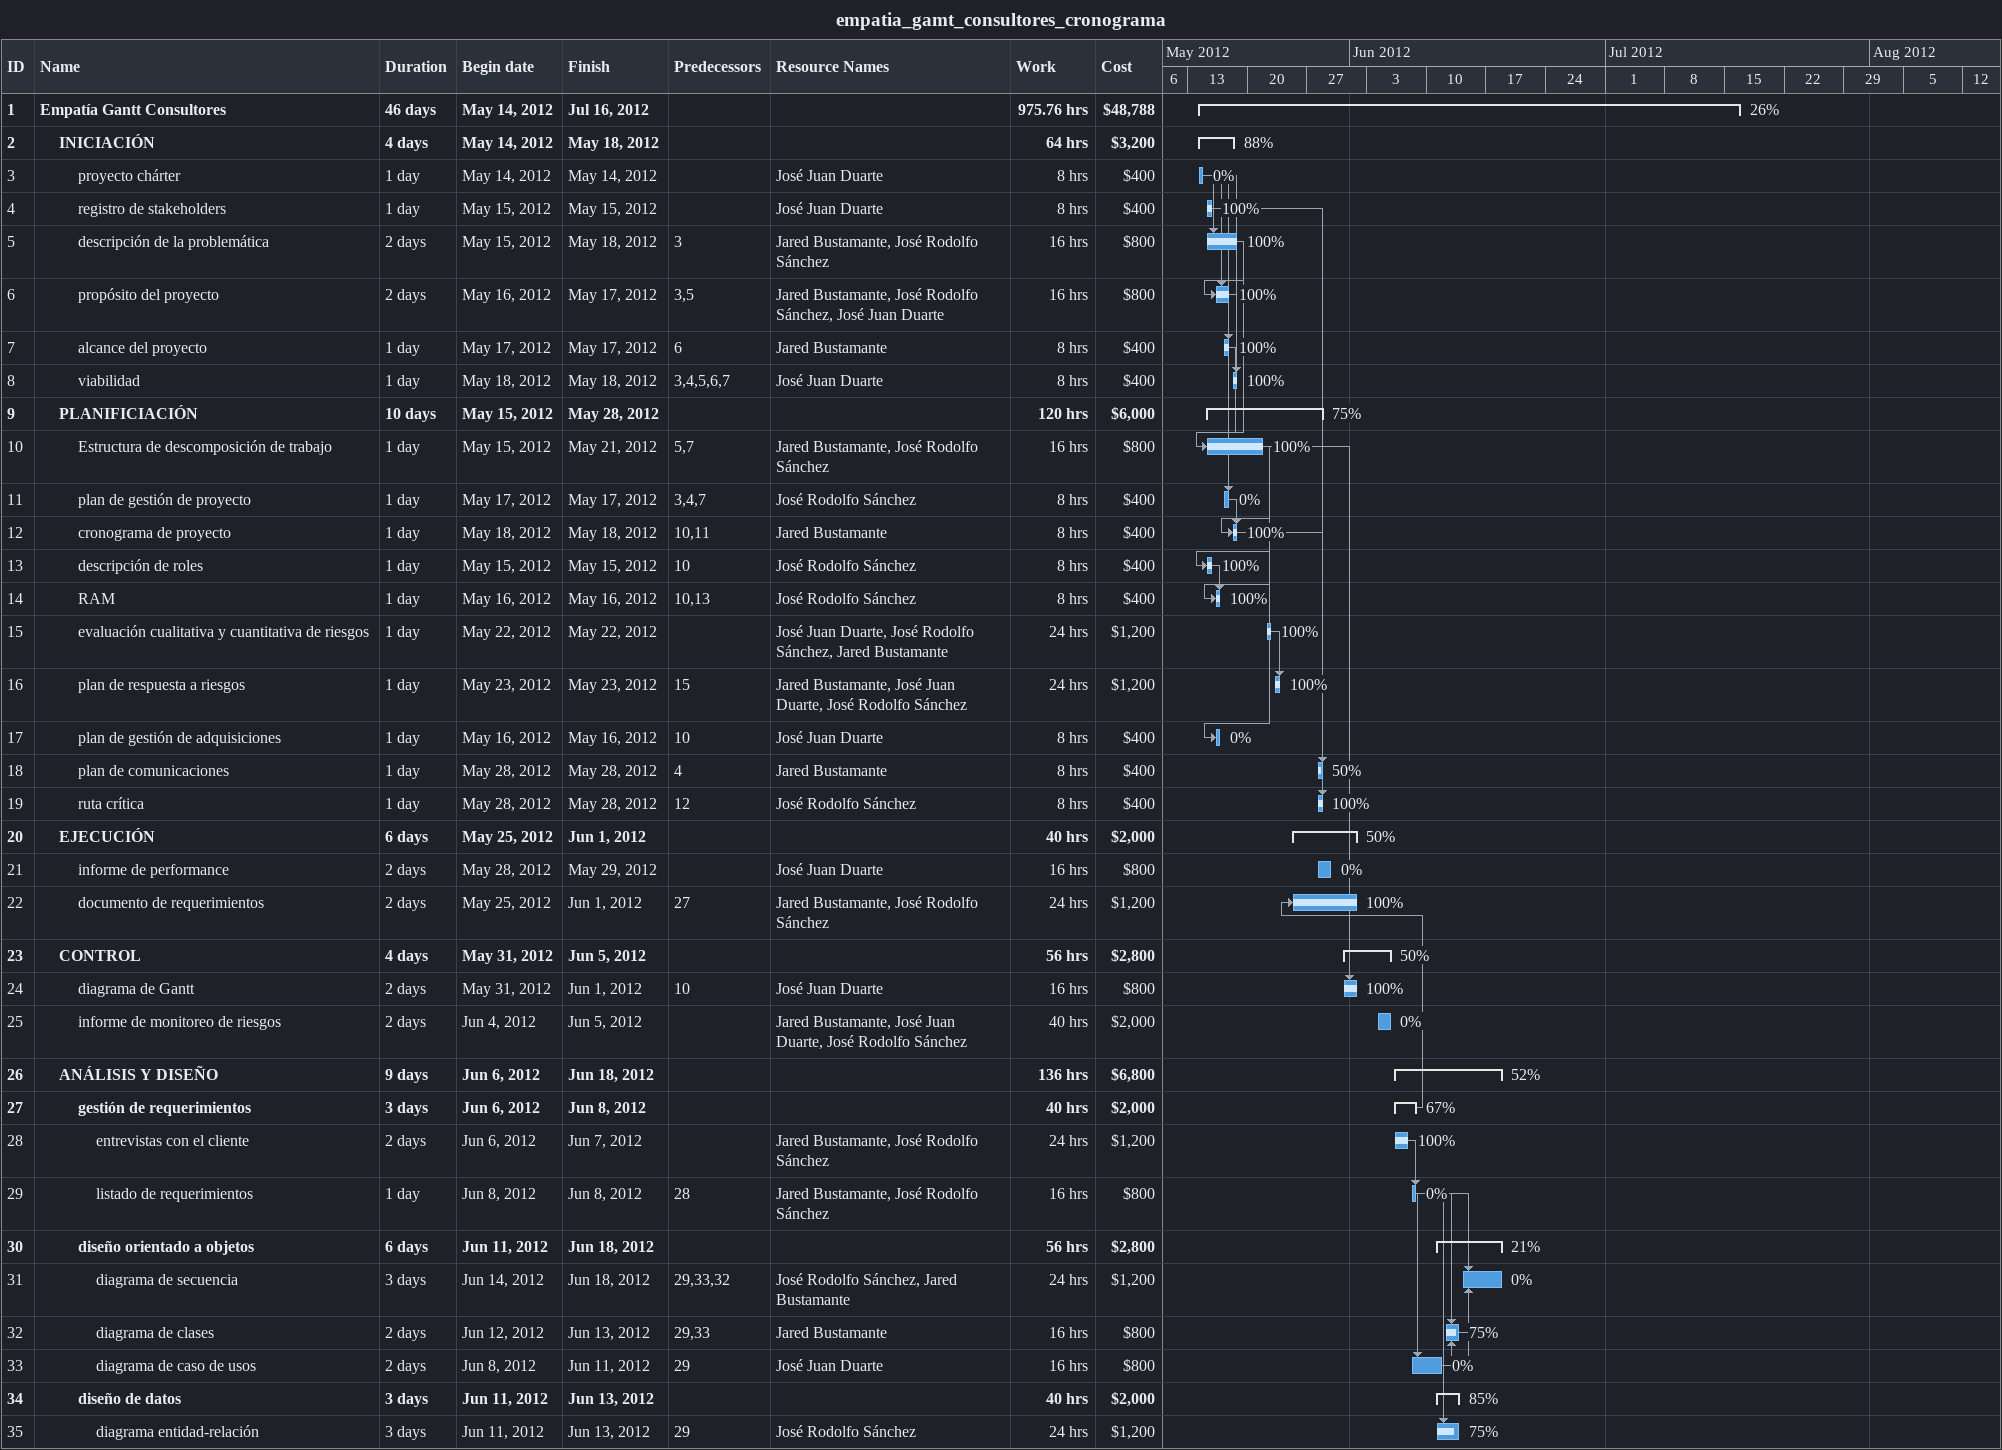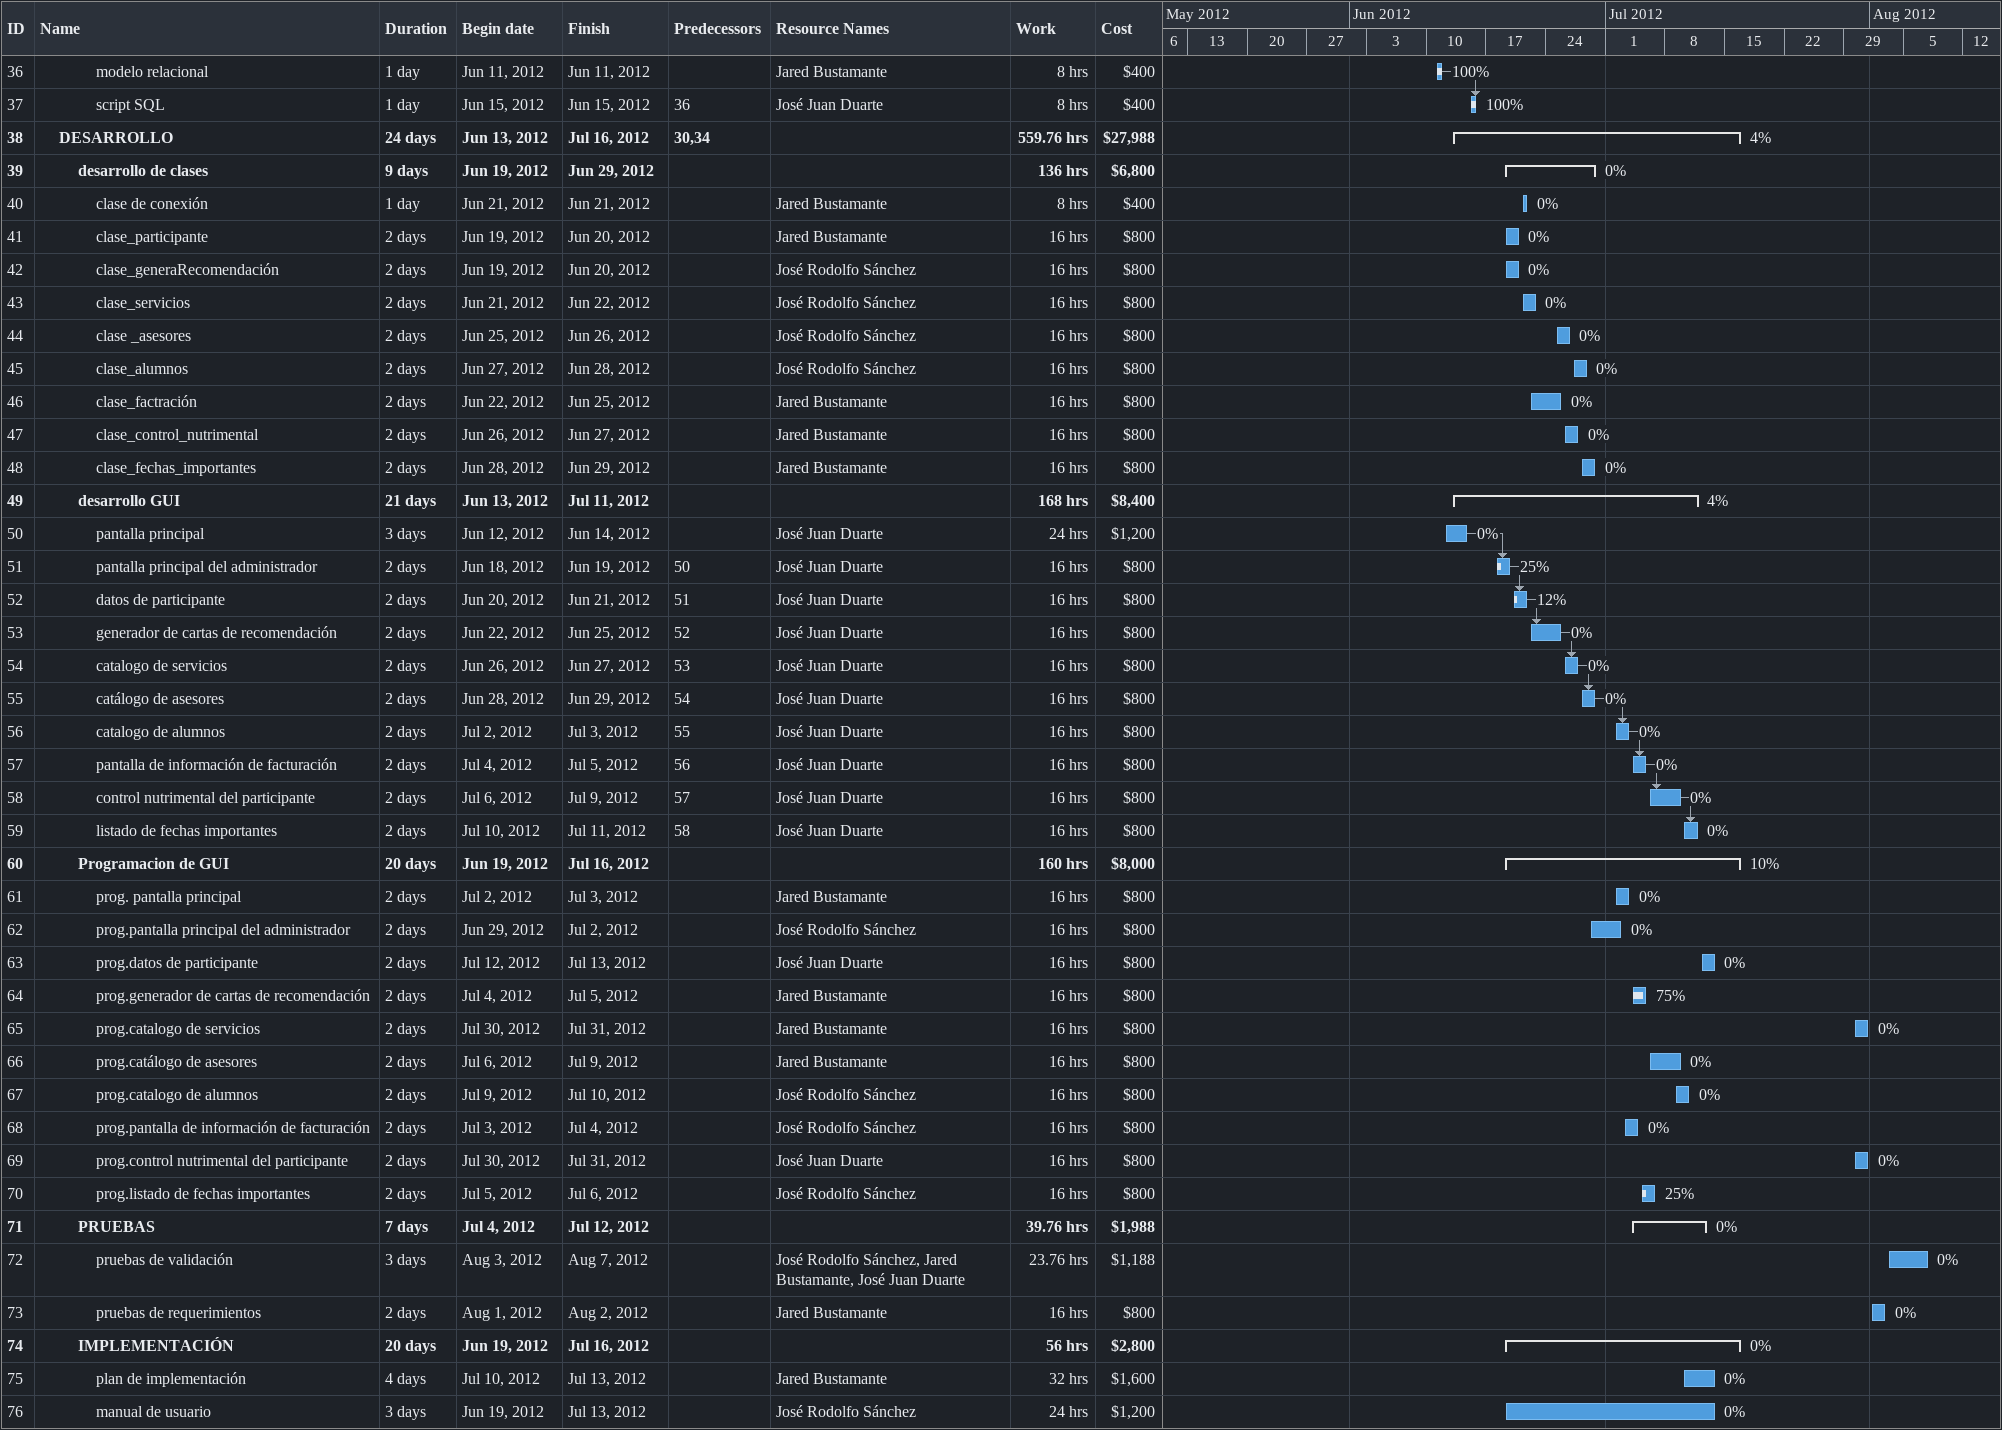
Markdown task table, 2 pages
empatia_gamt_consultores_cronograma

| ID | Level | Task | Duration | Start | Finish | Predecessors | Resources | % complete | Work (h) | Cost ($) |
|---|---|---|---|---|---|---|---|---|---|---|
| 1 | 1 | **Empatía Gantt Consultores** | 46d | 2012-05-14 | 2012-07-16 |  |  | 26 | 975.76 | 48788 |
| 2 | 2 | **INICIACIÓN** | 4d | 2012-05-14 | 2012-05-18 |  |  | 88 | 64 | 3200 |
| 3 | 3 | proyecto chárter | 1d | 2012-05-14 | 2012-05-14 |  | José Juan Duarte | 0 | 8 | 400 |
| 4 | 3 | registro de stakeholders | 1d | 2012-05-15 | 2012-05-15 |  | José Juan Duarte | 100 | 8 | 400 |
| 5 | 3 | descripción de la problemática | 2d | 2012-05-15 | 2012-05-18 | 3 | Jared Bustamante, José Rodolfo Sánchez | 100 | 16 | 800 |
| 6 | 3 | propósito del proyecto | 2d | 2012-05-16 | 2012-05-17 | 3, 5 | Jared Bustamante, José Rodolfo Sánchez, José Juan Duarte | 100 | 16 | 800 |
| 7 | 3 | alcance del proyecto | 1d | 2012-05-17 | 2012-05-17 | 6 | Jared Bustamante | 100 | 8 | 400 |
| 8 | 3 | viabilidad | 1d | 2012-05-18 | 2012-05-18 | 3, 4, 5, 6, 7 | José Juan Duarte | 100 | 8 | 400 |
| 9 | 2 | **PLANIFICIACIÓN** | 10d | 2012-05-15 | 2012-05-28 |  |  | 75 | 120 | 6000 |
| 10 | 3 | Estructura de descomposición de trabajo | 1d | 2012-05-15 | 2012-05-21 | 5, 7 | Jared Bustamante, José Rodolfo Sánchez | 100 | 16 | 800 |
| 11 | 3 | plan de gestión de proyecto | 1d | 2012-05-17 | 2012-05-17 | 3, 4, 7 | José Rodolfo Sánchez | 0 | 8 | 400 |
| 12 | 3 | cronograma de proyecto | 1d | 2012-05-18 | 2012-05-18 | 10, 11 | Jared Bustamante | 100 | 8 | 400 |
| 13 | 3 | descripción de roles | 1d | 2012-05-15 | 2012-05-15 | 10 | José Rodolfo Sánchez | 100 | 8 | 400 |
| 14 | 3 | RAM | 1d | 2012-05-16 | 2012-05-16 | 10, 13 | José Rodolfo Sánchez | 100 | 8 | 400 |
| 15 | 3 | evaluación cualitativa y cuantitativa de riesgos | 1d | 2012-05-22 | 2012-05-22 |  | José Juan Duarte, José Rodolfo Sánchez, Jared Bustamante | 100 | 24 | 1200 |
| 16 | 3 | plan de respuesta a riesgos | 1d | 2012-05-23 | 2012-05-23 | 15 | Jared Bustamante, José Juan Duarte, José Rodolfo Sánchez | 100 | 24 | 1200 |
| 17 | 3 | plan de gestión de adquisiciones | 1d | 2012-05-16 | 2012-05-16 | 10 | José Juan Duarte | 0 | 8 | 400 |
| 18 | 3 | plan de comunicaciones | 1d | 2012-05-28 | 2012-05-28 | 4 | Jared Bustamante | 50 | 8 | 400 |
| 19 | 3 | ruta crítica | 1d | 2012-05-28 | 2012-05-28 | 12 | José Rodolfo Sánchez | 100 | 8 | 400 |
| 20 | 2 | **EJECUCIÓN** | 6d | 2012-05-25 | 2012-06-01 |  |  | 50 | 40 | 2000 |
| 21 | 3 | informe de performance | 2d | 2012-05-28 | 2012-05-29 |  | José Juan Duarte | 0 | 16 | 800 |
| 22 | 3 | documento de requerimientos | 2d | 2012-05-25 | 2012-06-01 | 27 | Jared Bustamante, José Rodolfo Sánchez | 100 | 24 | 1200 |
| 23 | 2 | **CONTROL** | 4d | 2012-05-31 | 2012-06-05 |  |  | 50 | 56 | 2800 |
| 24 | 3 | diagrama de Gantt | 2d | 2012-05-31 | 2012-06-01 | 10 | José Juan Duarte | 100 | 16 | 800 |
| 25 | 3 | informe de monitoreo de riesgos | 2d | 2012-06-04 | 2012-06-05 |  | Jared Bustamante, José Juan Duarte, José Rodolfo Sánchez | 0 | 40 | 2000 |
| 26 | 2 | **ANÁLISIS Y DISEÑO** | 9d | 2012-06-06 | 2012-06-18 |  |  | 52 | 136 | 6800 |
| 27 | 3 | **gestión de requerimientos** | 3d | 2012-06-06 | 2012-06-08 |  |  | 67 | 40 | 2000 |
| 28 | 4 | entrevistas con el cliente | 2d | 2012-06-06 | 2012-06-07 |  | Jared Bustamante, José Rodolfo Sánchez | 100 | 24 | 1200 |
| 29 | 4 | listado de requerimientos | 1d | 2012-06-08 | 2012-06-08 | 28 | Jared Bustamante, José Rodolfo Sánchez | 0 | 16 | 800 |
| 30 | 3 | **diseño orientado a objetos** | 6d | 2012-06-11 | 2012-06-18 |  |  | 21 | 56 | 2800 |
| 31 | 4 | diagrama de secuencia | 3d | 2012-06-14 | 2012-06-18 | 29, 33, 32 | José Rodolfo Sánchez, Jared Bustamante | 0 | 24 | 1200 |
| 32 | 4 | diagrama de clases | 2d | 2012-06-12 | 2012-06-13 | 29, 33 | Jared Bustamante | 75 | 16 | 800 |
| 33 | 4 | diagrama de caso de usos | 2d | 2012-06-08 | 2012-06-11 | 29 | José Juan Duarte | 0 | 16 | 800 |
| 34 | 3 | **diseño de datos** | 3d | 2012-06-11 | 2012-06-13 |  |  | 85 | 40 | 2000 |
| 35 | 4 | diagrama entidad-relación | 3d | 2012-06-11 | 2012-06-13 | 29 | José Rodolfo Sánchez | 75 | 24 | 1200 |
| 36 | 4 | modelo relacional | 1d | 2012-06-11 | 2012-06-11 |  | Jared Bustamante | 100 | 8 | 400 |
| 37 | 4 | script SQL | 1d | 2012-06-15 | 2012-06-15 | 36 | José Juan Duarte | 100 | 8 | 400 |
| 38 | 2 | **DESARROLLO** | 24d | 2012-06-13 | 2012-07-16 | 30, 34 |  | 4 | 559.76 | 27988 |
| 39 | 3 | **desarrollo de clases** | 9d | 2012-06-19 | 2012-06-29 |  |  | 0 | 136 | 6800 |
| 40 | 4 | clase de conexión | 1d | 2012-06-21 | 2012-06-21 |  | Jared Bustamante | 0 | 8 | 400 |
| 41 | 4 | clase_participante | 2d | 2012-06-19 | 2012-06-20 |  | Jared Bustamante | 0 | 16 | 800 |
| 42 | 4 | clase_generaRecomendación | 2d | 2012-06-19 | 2012-06-20 |  | José Rodolfo Sánchez | 0 | 16 | 800 |
| 43 | 4 | clase_servicios | 2d | 2012-06-21 | 2012-06-22 |  | José Rodolfo Sánchez | 0 | 16 | 800 |
| 44 | 4 | clase _asesores | 2d | 2012-06-25 | 2012-06-26 |  | José Rodolfo Sánchez | 0 | 16 | 800 |
| 45 | 4 | clase_alumnos | 2d | 2012-06-27 | 2012-06-28 |  | José Rodolfo Sánchez | 0 | 16 | 800 |
| 46 | 4 | clase_factración | 2d | 2012-06-22 | 2012-06-25 |  | Jared Bustamante | 0 | 16 | 800 |
| 47 | 4 | clase_control_nutrimental | 2d | 2012-06-26 | 2012-06-27 |  | Jared Bustamante | 0 | 16 | 800 |
| 48 | 4 | clase_fechas_importantes | 2d | 2012-06-28 | 2012-06-29 |  | Jared Bustamante | 0 | 16 | 800 |
| 49 | 3 | **desarrollo GUI** | 21d | 2012-06-13 | 2012-07-11 |  |  | 4 | 168 | 8400 |
| 50 | 4 | pantalla principal | 3d | 2012-06-12 | 2012-06-14 |  | José Juan Duarte | 0 | 24 | 1200 |
| 51 | 4 | pantalla principal del administrador | 2d | 2012-06-18 | 2012-06-19 | 50 | José Juan Duarte | 25 | 16 | 800 |
| 52 | 4 | datos de participante | 2d | 2012-06-20 | 2012-06-21 | 51 | José Juan Duarte | 12 | 16 | 800 |
| 53 | 4 | generador de cartas de recomendación | 2d | 2012-06-22 | 2012-06-25 | 52 | José Juan Duarte | 0 | 16 | 800 |
| 54 | 4 | catalogo de servicios | 2d | 2012-06-26 | 2012-06-27 | 53 | José Juan Duarte | 0 | 16 | 800 |
| 55 | 4 | catálogo de asesores | 2d | 2012-06-28 | 2012-06-29 | 54 | José Juan Duarte | 0 | 16 | 800 |
| 56 | 4 | catalogo de alumnos | 2d | 2012-07-02 | 2012-07-03 | 55 | José Juan Duarte | 0 | 16 | 800 |
| 57 | 4 | pantalla de información de facturación | 2d | 2012-07-04 | 2012-07-05 | 56 | José Juan Duarte | 0 | 16 | 800 |
| 58 | 4 | control nutrimental del participante | 2d | 2012-07-06 | 2012-07-09 | 57 | José Juan Duarte | 0 | 16 | 800 |
| 59 | 4 | listado de fechas importantes | 2d | 2012-07-10 | 2012-07-11 | 58 | José Juan Duarte | 0 | 16 | 800 |
| 60 | 3 | **Programacion de GUI** | 20d | 2012-06-19 | 2012-07-16 |  |  | 10 | 160 | 8000 |
| 61 | 4 | prog. pantalla principal | 2d | 2012-07-02 | 2012-07-03 |  | Jared Bustamante | 0 | 16 | 800 |
| 62 | 4 | prog.pantalla principal del administrador | 2d | 2012-06-29 | 2012-07-02 |  | José Rodolfo Sánchez | 0 | 16 | 800 |
| 63 | 4 | prog.datos de participante | 2d | 2012-07-12 | 2012-07-13 |  | José Juan Duarte | 0 | 16 | 800 |
| 64 | 4 | prog.generador de cartas de recomendación | 2d | 2012-07-04 | 2012-07-05 |  | Jared Bustamante | 75 | 16 | 800 |
| 65 | 4 | prog.catalogo de servicios | 2d | 2012-07-30 | 2012-07-31 |  | Jared Bustamante | 0 | 16 | 800 |
| 66 | 4 | prog.catálogo de asesores | 2d | 2012-07-06 | 2012-07-09 |  | Jared Bustamante | 0 | 16 | 800 |
| 67 | 4 | prog.catalogo de alumnos | 2d | 2012-07-09 | 2012-07-10 |  | José Rodolfo Sánchez | 0 | 16 | 800 |
| 68 | 4 | prog.pantalla de información de facturación | 2d | 2012-07-03 | 2012-07-04 |  | José Rodolfo Sánchez | 0 | 16 | 800 |
| 69 | 4 | prog.control nutrimental del participante | 2d | 2012-07-30 | 2012-07-31 |  | José Juan Duarte | 0 | 16 | 800 |
| 70 | 4 | prog.listado de fechas importantes | 2d | 2012-07-05 | 2012-07-06 |  | José Rodolfo Sánchez | 25 | 16 | 800 |
| 71 | 3 | **PRUEBAS** | 7d | 2012-07-04 | 2012-07-12 |  |  | 0 | 39.76 | 1988 |
| 72 | 4 | pruebas de validación | 3d | 2012-08-03 | 2012-08-07 |  | José Rodolfo Sánchez, Jared Bustamante, José Juan Duarte | 0 | 23.76 | 1188 |
| 73 | 4 | pruebas de requerimientos | 2d | 2012-08-01 | 2012-08-02 |  | Jared Bustamante | 0 | 16 | 800 |
| 74 | 3 | **IMPLEMENTACIÓN** | 20d | 2012-06-19 | 2012-07-16 |  |  | 0 | 56 | 2800 |
| 75 | 4 | plan de implementación | 4d | 2012-07-10 | 2012-07-13 |  | Jared Bustamante | 0 | 32 | 1600 |
| 76 | 4 | manual de usuario | 3d | 2012-06-19 | 2012-07-13 |  | José Rodolfo Sánchez | 0 | 24 | 1200 |
